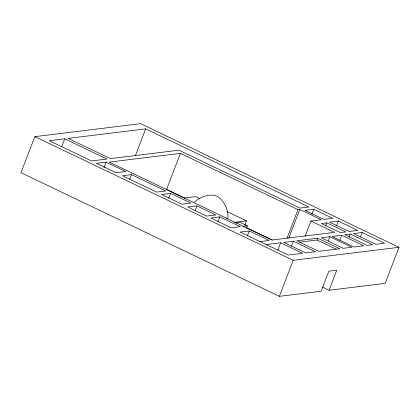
<?xml version="1.0" encoding="UTF-8"?>
<svg xmlns="http://www.w3.org/2000/svg" width="420" height="420" viewBox="0 0 420 420"><rect width="100%" height="100%" fill="white"/><g stroke="black" fill="none" stroke-linecap="round" stroke-linejoin="round"><path stroke-width="0.63" d="M329.06 290.246L385.156 283.358L399 247.296L140.632 123.659L34.844 136.642L21 172.704L279.368 296.342L321.132 291.218L328.813 271.199L336.74 270.228L329.06 290.246L322.214 286.97M61.64 146.753L64.691 138.805L106.958 159.033L91.476 160.934L49.208 140.705L64.691 138.805M103.966 167.633L106.076 162.131L125.811 171.575L116.183 172.757L96.448 163.312L106.076 162.131M135.334 155.768L145.656 128.872L308.91 206.992L299.922 208.094L178.936 150.197L110.413 158.608L68.145 138.385L145.656 128.872M129.633 179.503L131.507 174.615L165.732 190.99L156.623 192.108L122.398 175.733L131.507 174.615M305.078 236.292L310.942 221.015L321.337 219.739L299.77 209.417L298 209.633L180.432 153.368L166.588 189.436L184.312 197.915M168.793 198.245L170.667 193.352L190.984 203.075L181.876 204.194L161.558 194.471L170.667 193.352M195.064 210.814L196.938 205.926L215.843 214.972L206.734 216.09L187.834 207.044L196.938 205.926M217.938 221.76L219.817 216.872L240.298 226.674L231.194 227.792L210.709 217.991L219.817 216.872M244.855 225.052L246.472 220.847L227 211.554M246.446 228.244L247.385 225.797L240.387 222.453L235.893 223.004M247.354 235.841L249.233 230.947L269.131 240.471L260.027 241.589M277.83 250.1L280.644 242.765L302.642 253.292L288.188 255.066L240.125 232.066L249.233 230.947M286.976 238.361L298 209.633M288.74 238.145L299.77 209.417M291.512 246.094L293.386 241.201L315.383 251.727L305.713 252.914L283.721 242.387L293.386 241.201M279.368 296.342L293.207 260.279L399 247.296M311.845 214.184L313.719 209.297L332.624 218.342L323.915 219.408L305.014 210.362L313.719 209.297M299.229 242.203L317.032 240.02L317.725 238.214L339.717 248.74L318.738 251.317L296.741 240.791L317.725 238.214M325.747 225.913L326.923 222.857L345.812 231.898L340.352 232.565L321.468 223.529L326.923 222.857M328.246 241.001L329.889 236.722L351.887 247.249L343.261 248.309L321.263 237.783L329.889 236.722M336.499 225.986L338.378 221.093L357.861 230.417L349.156 231.488L329.674 222.164L338.378 221.093M339.895 240.156L341.77 235.263L363.767 245.789L353.976 246.992L331.984 236.465L341.77 235.263M349.015 237.048L350.185 233.993L372.582 244.708L367.127 245.38L344.731 234.659L350.185 233.993M360.596 236.791L362.24 232.512L384.636 243.227L375.926 244.298L353.535 233.583L362.24 232.512M194.46 202.094C200.372 196.87 209.601 193.106 217.266 196.245C223.949 200.786 228.018 208.834 228.034 216.883A18.911 3.901 21 0 1 226.328 218.374M180.432 153.368L109.179 162.115L271.966 240.014L334.593 232.328L310.942 221.015M184.191 198.051L195.725 196.634L199.857 198.608M234.302 222.338L246.472 220.847M242.891 226.349L247.385 225.797M266.191 244.54L280.644 242.765M317.032 240.02L336.131 249.16M246.346 227.603L272.344 240.041M34.844 136.642L293.207 260.279"/></g></svg>
